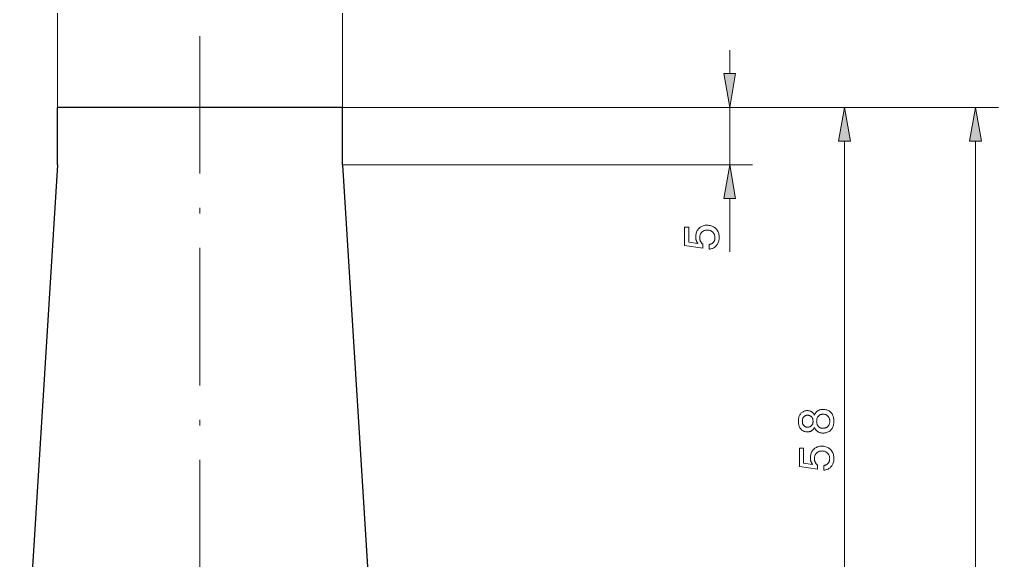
# Model space of a CAD drawing. Extents: x 0 to 297, y 0 to 529.
# Drawn here: x 138.1 to 223.5, y 322.7 to 369.9 of the extents above; entities that cross this region are included whole.
import ezdxf

# ---------------------------------------------------------------- set-up
doc = ezdxf.new("R2010")
doc.units = 0
doc.linetypes.add('DASHDOT', pattern=[18.5, 12, -3, 0.5, -3])

msp = doc.modelspace()

# ---------------------------------------------------------------- linework, layer by layer
at = {"color": 7, "lineweight": 13, "ltscale": 0.345762}
for p, q in [((141.361, 362.23), (141.361, 376.061)), ((166.261, 362.23), (166.261, 376.061))]:
    msp.add_line(p, q, dxfattribs=at)
at = {"color": 7, "linetype": 'DASHDOT', "lineweight": 13}
msp.add_line((153.811, 368.463), (153.811, 136.208), dxfattribs=at)
at = {"color": 7, "lineweight": 13, "ltscale": 0.051139}
msp.add_line((200.07, 365.185), (200.07, 367.23), dxfattribs=at)
at = {"color": 7, "lineweight": 30, "ltscale": 0.125}
for p, q in [((141.361, 357.23), (141.361, 362.23)), ((166.261, 357.23), (166.261, 362.23))]:
    msp.add_line(p, q, dxfattribs=at)
at = {"color": 7, "lineweight": 30}
for p, q in [((166.261, 362.23), (141.361, 362.23)), ((141.361, 357.23), (138.061, 304.23)), ((166.261, 357.23), (169.561, 304.23))]:
    msp.add_line(p, q, dxfattribs=at)
at = {"color": 7, "lineweight": 13}
for p, q in [((166.261, 362.23), (212.087, 362.23)), ((166.261, 362.23), (202.07, 362.23)), ((166.261, 362.23), (223.538, 362.23)), ((210.087, 307.185), (210.087, 359.276)), ((221.538, 143.185), (221.538, 359.276)), ((166.261, 357.23), (202.07, 357.23))]:
    msp.add_line(p, q, dxfattribs=at)
at = {"color": 7, "lineweight": 13, "ltscale": 0.125}
msp.add_line((200.07, 357.23), (200.07, 362.23), dxfattribs=at)
at = {"color": 7, "lineweight": 13, "ltscale": 0.116125}
msp.add_line((200.07, 349.631), (200.07, 354.276), dxfattribs=at)
at = {"color": 7, "lineweight": 13}
for points in [[(199.549, 365.185), (200.07, 362.23), (200.591, 365.185)], [(210.608, 359.276), (210.087, 362.23), (209.566, 359.276)], [(222.059, 359.276), (221.538, 362.23), (221.017, 359.276)], [(200.591, 354.276), (200.07, 357.23), (199.549, 354.276)], [(198.288, 349.861), (198.288, 350.261), (198.333, 350.27), (198.377, 350.281), (198.419, 350.294), (198.458, 350.31), (198.496, 350.328), (198.532, 350.349), (198.565, 350.372), (198.597, 350.398), (198.626, 350.426), (198.653, 350.456), (198.678, 350.489), (198.701, 350.523), (198.721, 350.56), (198.738, 350.598), (198.752, 350.637), (198.764, 350.679), (198.773, 350.722), (198.78, 350.767), (198.784, 350.814), (198.785, 350.862), (198.783, 350.921), (198.778, 350.978), (198.769, 351.032), (198.756, 351.084), (198.739, 351.134), (198.719, 351.181), (198.695, 351.226), (198.668, 351.269), (198.637, 351.309), (198.602, 351.347), (198.564, 351.382), (198.524, 351.413), (198.481, 351.441), (198.436, 351.464), (198.389, 351.485), (198.34, 351.501), (198.288, 351.514), (198.234, 351.523), (198.178, 351.529), (198.119, 351.53), (198.059, 351.529), (198.002, 351.523), (197.947, 351.514), (197.894, 351.501), (197.844, 351.485), (197.797, 351.465), (197.752, 351.442), (197.709, 351.414), (197.669, 351.384), (197.632, 351.349), (197.598, 351.312), (197.567, 351.272), (197.54, 351.229), (197.516, 351.184), (197.496, 351.137), (197.48, 351.087), (197.467, 351.034), (197.458, 350.979), (197.452, 350.922), (197.451, 350.862), (197.451, 350.827), (197.453, 350.793), (197.457, 350.76), (197.462, 350.727), (197.468, 350.695), (197.476, 350.663), (197.485, 350.632), (197.495, 350.602), (197.507, 350.572), (197.52, 350.543), (197.535, 350.514), (197.551, 350.486), (197.568, 350.459), (197.587, 350.433), (197.607, 350.408), (197.628, 350.383), (197.651, 350.359), (197.675, 350.335), (197.7, 350.313), (197.727, 350.291), (197.727, 349.947), (196.137, 350.183), (196.137, 351.786), (196.491, 351.786), (196.491, 350.472), (197.299, 350.352), (197.28, 350.374), (197.263, 350.397), (197.246, 350.42), (197.23, 350.444), (197.215, 350.469), (197.201, 350.495), (197.188, 350.522), (197.176, 350.549), (197.165, 350.577), (197.154, 350.606), (197.145, 350.636), (197.137, 350.666), (197.129, 350.696), (197.123, 350.727), (197.117, 350.759), (197.113, 350.791), (197.109, 350.824), (197.107, 350.857), (197.105, 350.891), (197.105, 350.925), (197.108, 351.016), (197.116, 351.103), (197.13, 351.186), (197.149, 351.266), (197.173, 351.342), (197.204, 351.415), (197.239, 351.483), (197.28, 351.549), (197.327, 351.61), (197.379, 351.669), (197.436, 351.722), (197.495, 351.77), (197.559, 351.812), (197.626, 351.849), (197.696, 351.88), (197.769, 351.905), (197.846, 351.925), (197.927, 351.939), (198.011, 351.947), (198.098, 351.95), (198.191, 351.947), (198.28, 351.938), (198.365, 351.923), (198.447, 351.902), (198.525, 351.875), (198.6, 351.843), (198.671, 351.804), (198.739, 351.759), (198.803, 351.708), (198.863, 351.652), (198.919, 351.59), (198.969, 351.525), (199.013, 351.456), (199.051, 351.384), (199.083, 351.308), (199.109, 351.229), (199.13, 351.146), (199.145, 351.059), (199.153, 350.969), (199.156, 350.875), (199.154, 350.792), (199.147, 350.711), (199.135, 350.634), (199.118, 350.559), (199.096, 350.487), (199.07, 350.418), (199.039, 350.352), (199.003, 350.289), (198.962, 350.229), (198.917, 350.172), (198.868, 350.118), (198.815, 350.07), (198.76, 350.026), (198.701, 349.988), (198.64, 349.954), (198.576, 349.926), (198.508, 349.902), (198.438, 349.883), (198.364, 349.87)], [(207.472, 334.292), (207.453, 334.254), (207.433, 334.217), (207.412, 334.182), (207.389, 334.15), (207.365, 334.119), (207.34, 334.09), (207.313, 334.063), (207.285, 334.039), (207.256, 334.016), (207.225, 333.995), (207.193, 333.976), (207.16, 333.959), (207.125, 333.945), (207.089, 333.932), (207.051, 333.921), (207.012, 333.912), (206.972, 333.905), (206.93, 333.9), (206.886, 333.897), (206.841, 333.896), (206.774, 333.899), (206.709, 333.906), (206.647, 333.919), (206.587, 333.937), (206.53, 333.961), (206.475, 333.989), (206.423, 334.022), (206.374, 334.061), (206.327, 334.105), (206.283, 334.154), (206.242, 334.207), (206.205, 334.264), (206.173, 334.323), (206.145, 334.386), (206.122, 334.452), (206.102, 334.521), (206.087, 334.593), (206.076, 334.668), (206.07, 334.746), (206.068, 334.828), (206.07, 334.91), (206.076, 334.988), (206.087, 335.064), (206.102, 335.136), (206.122, 335.205), (206.145, 335.271), (206.173, 335.333), (206.205, 335.392), (206.242, 335.449), (206.283, 335.501), (206.327, 335.55), (206.374, 335.594), (206.423, 335.632), (206.475, 335.665), (206.53, 335.693), (206.587, 335.717), (206.647, 335.734), (206.709, 335.747), (206.774, 335.755), (206.841, 335.758), (206.887, 335.757), (206.93, 335.754), (206.973, 335.749), (207.013, 335.742), (207.053, 335.733), (207.091, 335.723), (207.127, 335.71), (207.162, 335.695), (207.195, 335.679), (207.227, 335.661), (207.258, 335.64), (207.287, 335.618), (207.315, 335.593), (207.341, 335.566), (207.366, 335.538), (207.39, 335.507), (207.413, 335.474), (207.434, 335.439), (207.453, 335.402), (207.472, 335.363), (207.491, 335.411), (207.513, 335.457), (207.536, 335.5), (207.562, 335.541), (207.589, 335.58), (207.619, 335.616), (207.65, 335.649), (207.684, 335.68), (207.719, 335.709), (207.756, 335.735), (207.796, 335.759), (207.837, 335.781), (207.879, 335.799), (207.924, 335.816), (207.97, 335.829), (208.018, 335.841), (208.067, 335.85), (208.119, 335.856), (208.172, 335.86), (208.227, 335.861), (208.311, 335.858), (208.392, 335.85), (208.47, 335.836), (208.544, 335.816), (208.615, 335.791), (208.682, 335.76), (208.746, 335.724), (208.806, 335.682), (208.863, 335.635), (208.916, 335.581), (208.965, 335.524), (209.009, 335.462), (209.047, 335.396), (209.081, 335.327), (209.109, 335.253), (209.132, 335.176), (209.15, 335.095), (209.163, 335.01), (209.171, 334.921), (209.173, 334.828), (209.171, 334.735), (209.163, 334.646), (209.15, 334.561), (209.132, 334.48), (209.109, 334.402), (209.081, 334.329), (209.047, 334.26), (209.009, 334.194), (208.965, 334.133), (208.916, 334.075), (208.863, 334.022), (208.806, 333.975), (208.746, 333.933), (208.682, 333.897), (208.615, 333.866), (208.544, 333.841), (208.47, 333.822), (208.392, 333.808), (208.311, 333.8), (208.227, 333.797), (208.172, 333.798), (208.119, 333.802), (208.067, 333.808), (208.018, 333.817), (207.97, 333.828), (207.924, 333.842), (207.879, 333.858), (207.837, 333.877), (207.796, 333.898), (207.756, 333.922), (207.719, 333.949), (207.684, 333.977), (207.65, 334.008), (207.619, 334.042), (207.589, 334.078), (207.562, 334.116), (207.536, 334.156), (207.513, 334.199), (207.491, 334.245)], [(206.875, 334.307), (206.917, 334.308), (206.958, 334.313), (206.997, 334.32), (207.034, 334.33), (207.069, 334.343), (207.103, 334.358), (207.135, 334.377), (207.165, 334.398), (207.194, 334.422), (207.221, 334.449), (207.246, 334.479), (207.268, 334.51), (207.288, 334.543), (207.305, 334.578), (207.319, 334.615), (207.331, 334.654), (207.34, 334.695), (207.346, 334.737), (207.35, 334.781), (207.352, 334.828), (207.35, 334.874), (207.346, 334.919), (207.34, 334.962), (207.331, 335.003), (207.319, 335.042), (207.305, 335.079), (207.288, 335.114), (207.268, 335.148), (207.246, 335.179), (207.221, 335.208), (207.194, 335.235), (207.165, 335.26), (207.135, 335.281), (207.103, 335.299), (207.069, 335.315), (207.034, 335.328), (206.997, 335.338), (206.958, 335.345), (206.917, 335.349), (206.875, 335.351), (206.833, 335.349), (206.793, 335.345), (206.754, 335.338), (206.718, 335.328), (206.683, 335.316), (206.65, 335.301), (206.619, 335.282), (206.59, 335.262), (206.562, 335.238), (206.537, 335.211), (206.513, 335.183), (206.492, 335.152), (206.474, 335.118), (206.458, 335.083), (206.444, 335.046), (206.433, 335.007), (206.425, 334.965), (206.418, 334.921), (206.415, 334.876), (206.413, 334.828), (206.415, 334.78), (206.418, 334.735), (206.425, 334.692), (206.433, 334.65), (206.444, 334.611), (206.458, 334.574), (206.474, 334.539), (206.492, 334.506), (206.513, 334.475), (206.537, 334.446), (206.562, 334.42), (206.59, 334.396), (206.619, 334.375), (206.65, 334.357), (206.683, 334.342), (206.718, 334.329), (206.754, 334.32), (206.793, 334.313), (206.833, 334.308)], [(208.218, 334.212), (208.272, 334.214), (208.323, 334.219), (208.372, 334.227), (208.419, 334.239), (208.463, 334.254), (208.506, 334.272), (208.546, 334.293), (208.583, 334.318), (208.618, 334.346), (208.651, 334.378), (208.682, 334.412), (208.709, 334.449), (208.733, 334.488), (208.753, 334.529), (208.771, 334.573), (208.785, 334.619), (208.796, 334.668), (208.804, 334.719), (208.809, 334.772), (208.811, 334.828), (208.809, 334.884), (208.804, 334.938), (208.796, 334.989), (208.785, 335.038), (208.771, 335.084), (208.753, 335.128), (208.733, 335.17), (208.709, 335.209), (208.682, 335.246), (208.651, 335.28), (208.618, 335.311), (208.583, 335.34), (208.546, 335.364), (208.506, 335.386), (208.463, 335.404), (208.419, 335.419), (208.372, 335.431), (208.323, 335.439), (208.272, 335.444), (208.218, 335.445), (208.168, 335.444), (208.12, 335.439), (208.075, 335.431), (208.031, 335.419), (207.99, 335.404), (207.95, 335.386), (207.913, 335.365), (207.878, 335.34), (207.845, 335.312), (207.814, 335.281), (207.786, 335.247), (207.761, 335.21), (207.739, 335.171), (207.719, 335.13), (207.703, 335.086), (207.69, 335.039), (207.679, 334.99), (207.672, 334.938), (207.667, 334.884), (207.666, 334.828), (207.667, 334.772), (207.672, 334.718), (207.679, 334.667), (207.69, 334.618), (207.703, 334.572), (207.719, 334.528), (207.739, 334.486), (207.761, 334.447), (207.786, 334.411), (207.814, 334.377), (207.845, 334.345), (207.878, 334.317), (207.913, 334.293), (207.95, 334.271), (207.99, 334.253), (208.031, 334.238), (208.075, 334.227), (208.12, 334.219), (208.168, 334.214)], [(208.305, 330.561), (208.305, 330.961), (208.35, 330.97), (208.394, 330.981), (208.436, 330.994), (208.475, 331.01), (208.513, 331.028), (208.549, 331.049), (208.582, 331.072), (208.614, 331.098), (208.643, 331.126), (208.67, 331.156), (208.695, 331.189), (208.718, 331.223), (208.738, 331.26), (208.755, 331.298), (208.769, 331.337), (208.781, 331.379), (208.79, 331.422), (208.797, 331.467), (208.801, 331.514), (208.802, 331.562), (208.8, 331.621), (208.795, 331.678), (208.786, 331.732), (208.773, 331.784), (208.756, 331.834), (208.736, 331.881), (208.712, 331.926), (208.685, 331.969), (208.654, 332.009), (208.619, 332.047), (208.581, 332.082), (208.541, 332.113), (208.498, 332.141), (208.453, 332.164), (208.406, 332.185), (208.357, 332.201), (208.305, 332.214), (208.251, 332.223), (208.195, 332.229), (208.136, 332.23), (208.076, 332.229), (208.019, 332.223), (207.964, 332.214), (207.911, 332.201), (207.861, 332.185), (207.814, 332.165), (207.769, 332.142), (207.726, 332.114), (207.686, 332.084), (207.649, 332.049), (207.614, 332.012), (207.584, 331.972), (207.556, 331.929), (207.533, 331.884), (207.513, 331.837), (207.497, 331.787), (207.484, 331.734), (207.475, 331.679), (207.469, 331.622), (207.468, 331.562), (207.468, 331.527), (207.47, 331.493), (207.474, 331.46), (207.479, 331.427), (207.485, 331.395), (207.493, 331.363), (207.502, 331.332), (207.512, 331.302), (207.524, 331.272), (207.537, 331.243), (207.552, 331.214), (207.568, 331.186), (207.585, 331.159), (207.604, 331.133), (207.624, 331.108), (207.645, 331.083), (207.668, 331.059), (207.692, 331.035), (207.717, 331.013), (207.744, 330.991), (207.744, 330.647), (206.154, 330.883), (206.154, 332.486), (206.508, 332.486), (206.508, 331.172), (207.316, 331.052), (207.297, 331.074), (207.28, 331.097), (207.263, 331.12), (207.247, 331.144), (207.232, 331.169), (207.218, 331.195), (207.205, 331.222), (207.193, 331.249), (207.182, 331.277), (207.171, 331.306), (207.162, 331.336), (207.154, 331.366), (207.146, 331.396), (207.14, 331.427), (207.134, 331.459), (207.13, 331.491), (207.126, 331.524), (207.124, 331.557), (207.122, 331.591), (207.122, 331.625), (207.125, 331.716), (207.133, 331.803), (207.147, 331.886), (207.166, 331.966), (207.19, 332.042), (207.221, 332.115), (207.256, 332.183), (207.297, 332.249), (207.344, 332.31), (207.396, 332.369), (207.452, 332.422), (207.512, 332.47), (207.576, 332.512), (207.643, 332.549), (207.713, 332.58), (207.786, 332.605), (207.863, 332.625), (207.944, 332.639), (208.028, 332.647), (208.115, 332.65), (208.207, 332.647), (208.297, 332.638), (208.382, 332.623), (208.464, 332.602), (208.542, 332.575), (208.617, 332.543), (208.688, 332.504), (208.756, 332.459), (208.82, 332.408), (208.88, 332.352), (208.936, 332.29), (208.986, 332.225), (209.03, 332.156), (209.068, 332.084), (209.1, 332.008), (209.126, 331.929), (209.147, 331.846), (209.161, 331.759), (209.17, 331.669), (209.173, 331.575), (209.171, 331.491), (209.164, 331.411), (209.152, 331.334), (209.135, 331.259), (209.113, 331.187), (209.087, 331.118), (209.056, 331.052), (209.02, 330.989), (208.979, 330.929), (208.934, 330.872), (208.885, 330.818), (208.832, 330.77), (208.777, 330.726), (208.718, 330.688), (208.657, 330.654), (208.592, 330.626), (208.525, 330.602), (208.455, 330.583), (208.381, 330.57)]]:
    msp.add_lwpolyline(points, close=True, dxfattribs=at)
for points in [[(199.549, 365.185), (200.07, 362.23), (199.549, 365.185), (200.591, 365.185)], [(210.608, 359.276), (210.087, 362.23), (210.608, 359.276), (209.566, 359.276)], [(222.059, 359.276), (221.538, 362.23), (222.059, 359.276), (221.017, 359.276)], [(200.591, 354.276), (200.07, 357.23), (200.591, 354.276), (199.549, 354.276)]]:
    msp.add_solid(points, dxfattribs=at)

doc.saveas('drawing.dxf')
